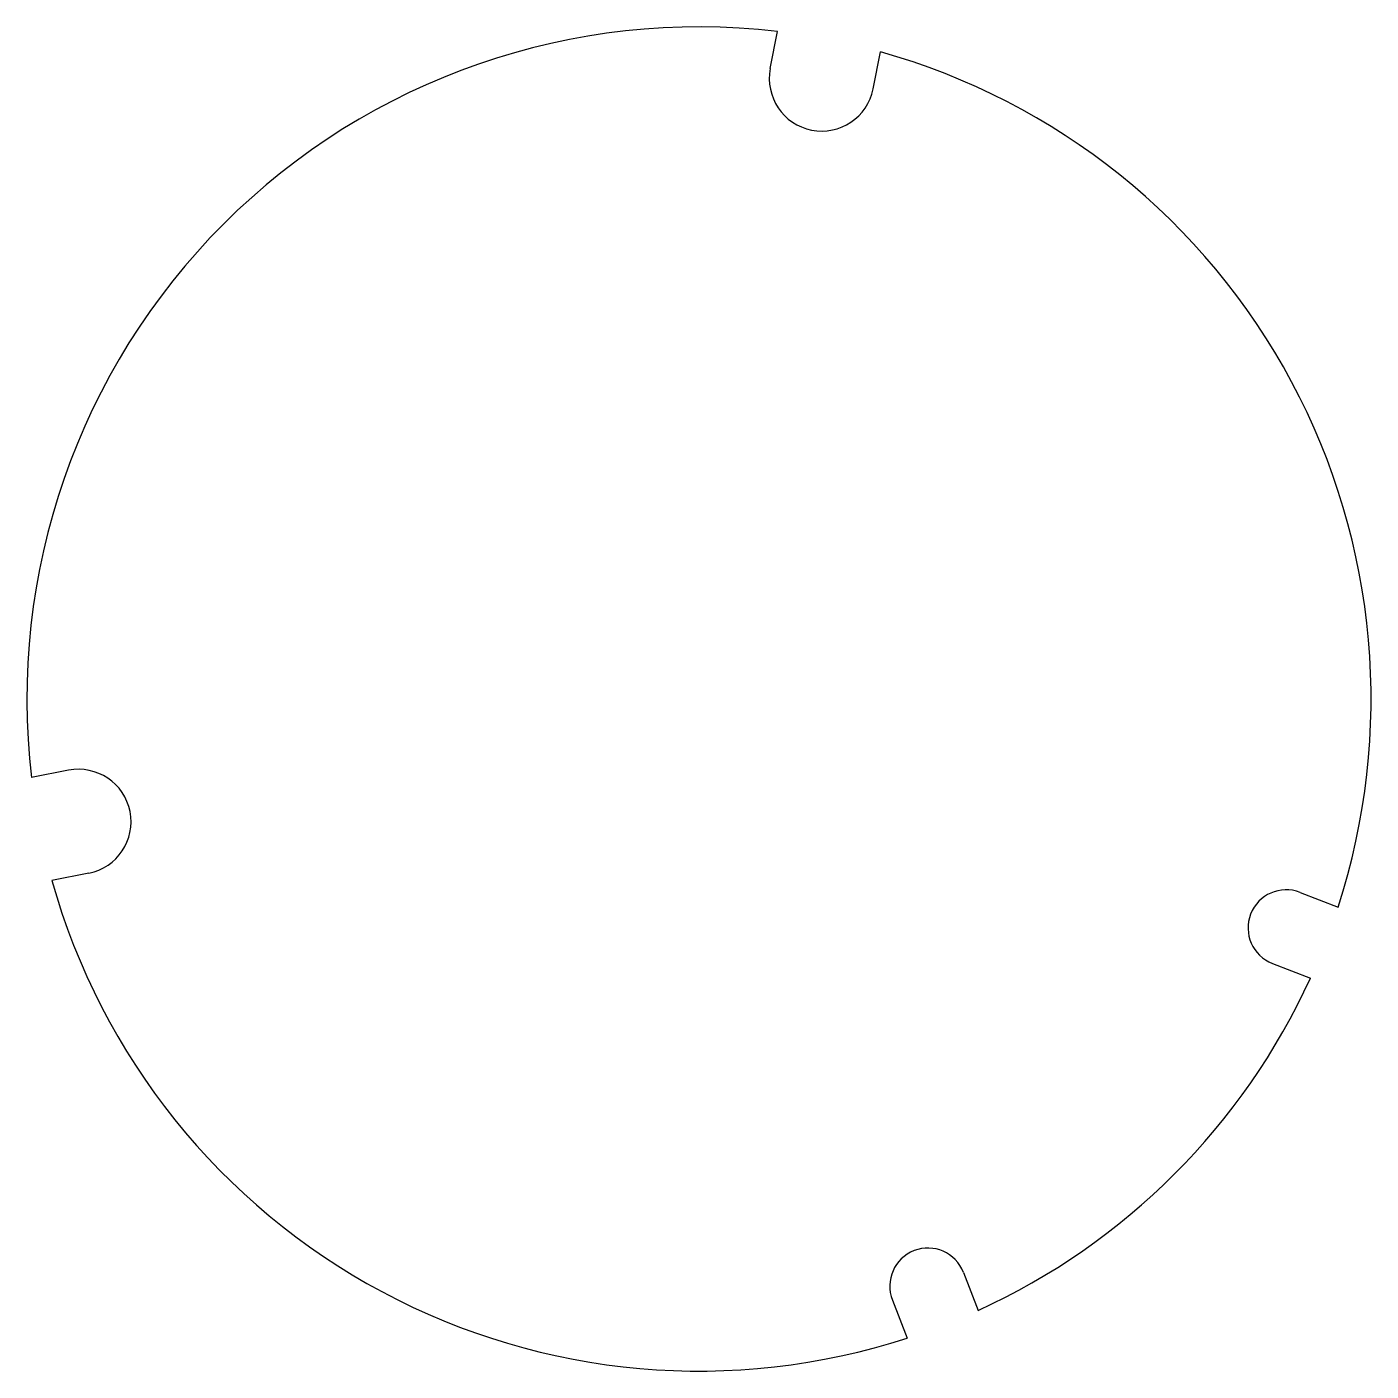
# Model space of a CAD drawing. Extents: x -35.8 to 35.8, y -35.8 to 35.8.
import ezdxf

# ---------------------------------------------------------------- set-up
doc = ezdxf.new("R2010")
doc.units = 0
doc.header["$MEASUREMENT"] = 0
doc.layers.add('VISIBLE', color=7, linetype='CONTINUOUS')

msp = doc.modelspace()

# ---------------------------------------------------------------- linework, layer by layer
at = {"layer": 'VISIBLE'}
for p, q in [((3.8, 33.6, 4), (4.189, 35.568, 4)), ((9.282, 32.515, 4), (9.671, 34.484, 4)), ((-33.6, -3.8, 4), (-35.568, -4.189, 4)), ((-32.515, -9.282, 4), (-34.484, -9.671, 4)), ((32.028, -10.304, 4), (34.052, -11.094, 4)), ((30.551, -14.091, 4), (32.576, -14.88, 4)), ((14.091, -30.551, 4), (14.88, -32.576, 4)), ((10.304, -32.028, 4), (11.094, -34.052, 4))]:
    msp.add_line(p, q, dxfattribs=at)
for centre, radius, start, end in [((0, 0, 4), 35.814, 83.28239, 186.71761), ((0, 0, 4), 35.814, 341.95522, 74.33353), ((6.541, 33.057, 4), 2.794, 168.80796, 348.80796), ((-33.057, -6.541, 4), 2.794, 281.19204, 101.19204), ((0, 0, 4), 35.814, 195.66647, 288.04478), ((31.289, -12.198, 4), 2.032, 68.70265, 248.70265), ((0, 0, 4), 35.814, 294.54993, 335.45007), ((12.198, -31.289, 4), 2.032, 21.29735, 201.29735)]:
    msp.add_arc(centre, radius, start, end, dxfattribs=at)

doc.saveas('drawing.dxf')
